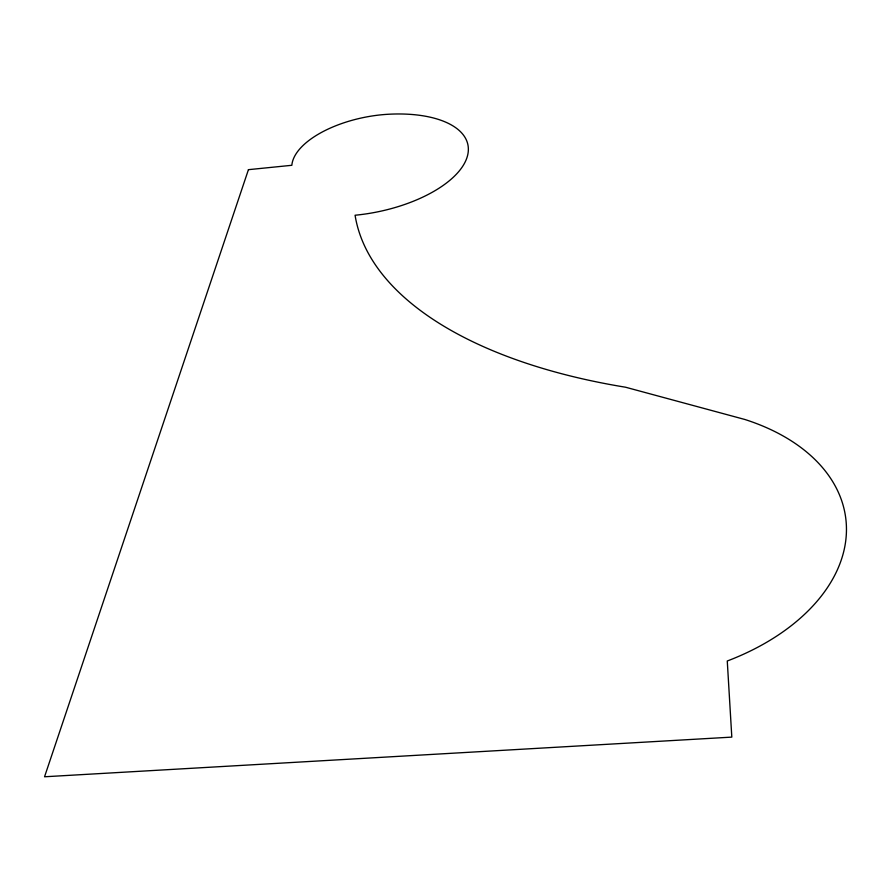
<?xml version="1.0" encoding="UTF-8"?>
<svg xmlns="http://www.w3.org/2000/svg" width="891" height="891" viewBox="0 0 891 891"><rect width="100%" height="100%" fill="white"/><g stroke="black" fill="none" stroke-linecap="round" stroke-linejoin="round"><path stroke-width="1.34" d="M248.433 169.669L44.55 776.774L731.812 737.113L727.268 660.999A209.24 135.744 -7 0 0 846.216 535.959A209.24 135.744 -7 0 0 744.876 419.483L625.538 387.217A469.691 226.024 -4.5 0 1 355.075 215.232A102.209 47.836 -11.4 0 0 466.929 157.707A102.209 47.836 -11.4 0 0 388.933 114.226A81.471 37.812 -11.3 0 0 291.847 165.292L248.433 169.669"/></g></svg>
